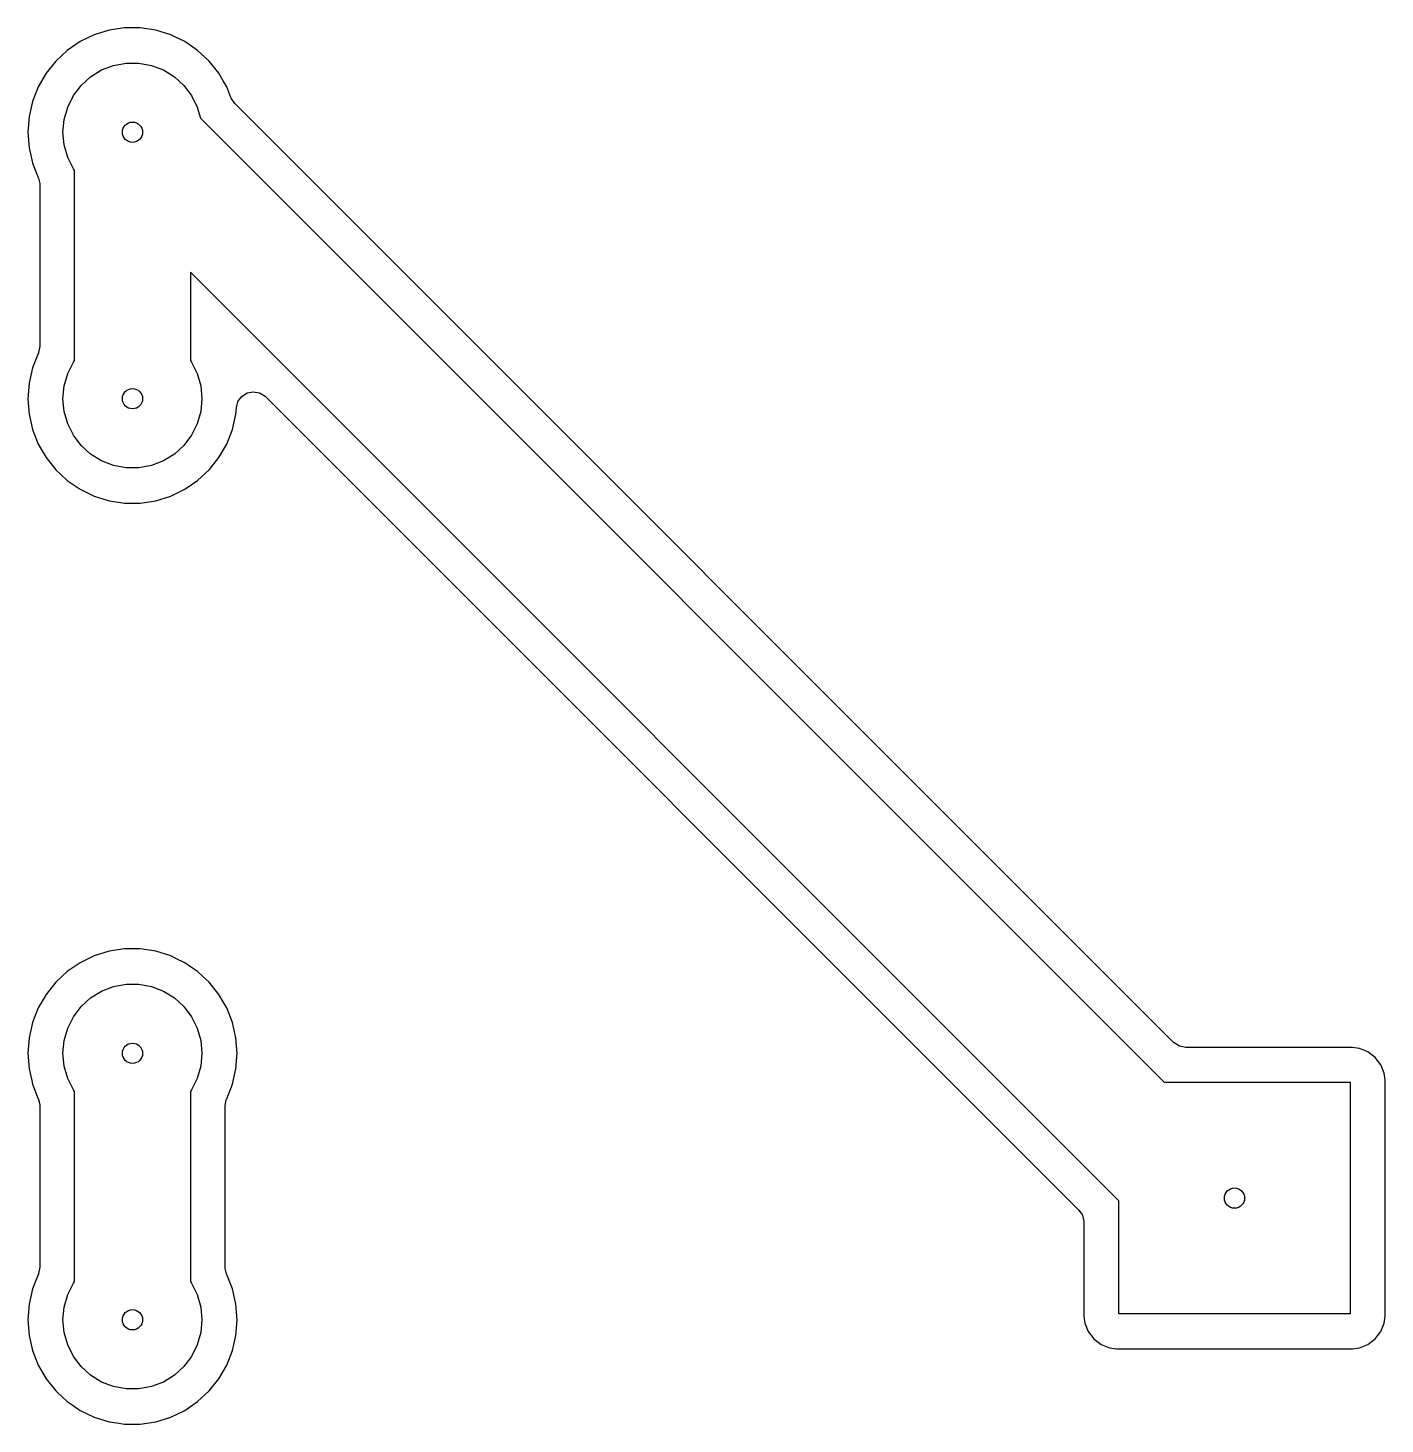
# Model space of a CAD drawing. Extents: x 0.79 to 9.84, y -6.5 to -0.79.
# Drawn here: x 6.266 to 7.189, y -5.665 to -4.717 of the extents above; entities that cross this region are included whole.
import ezdxf

# ---------------------------------------------------------------- set-up
doc = ezdxf.new("R2010")
doc.units = 0
doc.header["$MEASUREMENT"] = 0
doc.layers.add('BLACK', color=7, linetype='CONTINUOUS')

msp = doc.modelspace()

# ---------------------------------------------------------------- linework, layer by layer
at = {"layer": 'BLACK', "linetype": 'CONTINUOUS'}
for p, q in [((6.31143, -4.72123), (6.30186, -4.72584)), ((6.32158, -4.7181), (6.31143, -4.72123)), ((6.31143, -4.72123), (6.31143, -4.72123)), ((6.33209, -4.71652), (6.32158, -4.7181)), ((6.32158, -4.7181), (6.32158, -4.7181)), ((6.34271, -4.71652), (6.33209, -4.71652)), ((6.33209, -4.71652), (6.33209, -4.71652)), ((6.35322, -4.7181), (6.34271, -4.71652)), ((6.34271, -4.71652), (6.34271, -4.71652)), ((6.36337, -4.72123), (6.35322, -4.7181)), ((6.35322, -4.7181), (6.35322, -4.7181)), ((6.36621, -4.7226), (6.36337, -4.72123)), ((6.36337, -4.72123), (6.36337, -4.72123)), ((6.36337, -4.72123), (6.36337, -4.72123)), ((6.36337, -4.72123), (6.36337, -4.72123)), ((6.37294, -4.72584), (6.36621, -4.7226)), ((6.29308, -4.73183), (6.28529, -4.73905)), ((6.30186, -4.72584), (6.29308, -4.73183)), ((6.29308, -4.73183), (6.29308, -4.73183)), ((6.30186, -4.72584), (6.30186, -4.72584)), ((6.3784, -4.72956), (6.37294, -4.72584)), ((6.38172, -4.73183), (6.3784, -4.72956)), ((6.38395, -4.73389), (6.38172, -4.73183)), ((6.38951, -4.73905), (6.38395, -4.73389)), ((6.28529, -4.73905), (6.27867, -4.74736)), ((6.31634, -4.74511), (6.32447, -4.74196)), ((6.32447, -4.74196), (6.33304, -4.74036)), ((6.33304, -4.74036), (6.34176, -4.74036)), ((6.34176, -4.74036), (6.35033, -4.74196)), ((6.35033, -4.74196), (6.35846, -4.74511)), ((6.39613, -4.74736), (6.38951, -4.73905)), ((6.27867, -4.74736), (6.27336, -4.75656)), ((6.30249, -4.75557), (6.30893, -4.7497)), ((6.30893, -4.7497), (6.31634, -4.74511)), ((6.35846, -4.74511), (6.36587, -4.7497)), ((6.36587, -4.7497), (6.37232, -4.75557)), ((6.39904, -4.75239), (6.39613, -4.74736)), ((6.39613, -4.74736), (6.39613, -4.74736)), ((6.39613, -4.74736), (6.39613, -4.74736)), ((6.40145, -4.75656), (6.39904, -4.75239)), ((6.27336, -4.75656), (6.26947, -4.76645)), ((6.27336, -4.75656), (6.27336, -4.75656)), ((6.29335, -4.77034), (6.29723, -4.76253)), ((6.29723, -4.76253), (6.30249, -4.75557)), ((6.37232, -4.75557), (6.37757, -4.76253)), ((6.37757, -4.76253), (6.38146, -4.77034)), ((6.40428, -4.76378), (6.40145, -4.75656)), ((6.40145, -4.75656), (6.40145, -4.75656)), ((6.26947, -4.76645), (6.26711, -4.77681)), ((6.29096, -4.77872), (6.29335, -4.77034)), ((6.38146, -4.77034), (6.38362, -4.77794)), ((6.40447, -4.76423), (6.40428, -4.76378)), ((6.40691, -4.7678), (6.40447, -4.76423)), ((7.04509, -5.40598), (6.40691, -4.7678)), ((6.26711, -4.77681), (6.26632, -4.7874)), ((6.29016, -4.7874), (6.29096, -4.77872)), ((6.38362, -4.77794), (7.03875, -5.43307)), ((6.26632, -4.7874), (6.26711, -4.798)), ((6.29096, -4.79608), (6.29016, -4.7874)), ((6.26711, -4.798), (6.26946, -4.80829)), ((6.29335, -4.80447), (6.29096, -4.79608)), ((6.26946, -4.80829), (6.26947, -4.80835)), ((6.26947, -4.80835), (6.27336, -4.81824)), ((6.29723, -4.81227), (6.29335, -4.80447)), ((6.27336, -4.81824), (6.27336, -4.81824)), ((6.27336, -4.81824), (6.27352, -4.81865)), ((6.27352, -4.81865), (6.27342, -4.81869)), ((6.27342, -4.81869), (6.27435, -4.82214)), ((6.29803, -4.81333), (6.29723, -4.81227)), ((6.29803, -4.94258), (6.29803, -4.81333)), ((6.27435, -4.82214), (6.27439, -4.82308)), ((6.27439, -4.82308), (6.27439, -4.93283)), ((7.00787, -5.51355), (6.37677, -4.88245)), ((6.37677, -4.88245), (6.37677, -4.94258)), ((6.27439, -4.93283), (6.27359, -4.93708)), ((6.27348, -4.93734), (6.26947, -4.94755)), ((6.27359, -4.93708), (6.27348, -4.93734)), ((6.29723, -4.94363), (6.29803, -4.94258)), ((6.37677, -4.94258), (6.37757, -4.94363)), ((6.26947, -4.94755), (6.26711, -4.95791)), ((6.29096, -4.95982), (6.29335, -4.95144)), ((6.29335, -4.95144), (6.29723, -4.94363)), ((6.37757, -4.94363), (6.38146, -4.95144)), ((6.38146, -4.95144), (6.38384, -4.95982)), ((6.26711, -4.95791), (6.26632, -4.9685)), ((6.29016, -4.9685), (6.29096, -4.95982)), ((6.38384, -4.95982), (6.38465, -4.9685)), ((6.26632, -4.9685), (6.26711, -4.9791)), ((6.29096, -4.97718), (6.29016, -4.9685)), ((6.38465, -4.9685), (6.38384, -4.97718)), ((6.40803, -4.97464), (6.40914, -4.97046)), ((6.40914, -4.97046), (6.41168, -4.96697)), ((6.41168, -4.96697), (6.41532, -4.96462)), ((6.41532, -4.96462), (6.41956, -4.96375)), ((6.41956, -4.96375), (6.42382, -4.96447)), ((6.42382, -4.96447), (6.42754, -4.96669)), ((6.42754, -4.96669), (6.42809, -4.9672)), ((6.42809, -4.9672), (6.98078, -5.5199)), ((6.26711, -4.9791), (6.26947, -4.98946)), ((6.29335, -4.98557), (6.29096, -4.97718)), ((6.38384, -4.97718), (6.38146, -4.98557)), ((6.40533, -4.98946), (6.40769, -4.9791)), ((6.40769, -4.9791), (6.40803, -4.97464)), ((6.26947, -4.98946), (6.27336, -4.99935)), ((6.29723, -4.99337), (6.29335, -4.98557)), ((6.38146, -4.98557), (6.37757, -4.99337)), ((6.40145, -4.99935), (6.40533, -4.98946)), ((6.27336, -4.99935), (6.27336, -4.99935)), ((6.27336, -4.99935), (6.27867, -5.00855)), ((6.30249, -5.00033), (6.29723, -4.99337)), ((6.30893, -5.00621), (6.30249, -5.00033)), ((6.37232, -5.00033), (6.36587, -5.00621)), ((6.37757, -4.99337), (6.37232, -5.00033)), ((6.39613, -5.00855), (6.40145, -4.99935)), ((6.27867, -5.00855), (6.28529, -5.01685)), ((6.31634, -5.0108), (6.30893, -5.00621)), ((6.36587, -5.00621), (6.35846, -5.0108)), ((6.38978, -5.01652), (6.39613, -5.00855)), ((6.39613, -5.00855), (6.39613, -5.00855)), ((6.39613, -5.00855), (6.39613, -5.00855)), ((6.28529, -5.01685), (6.28875, -5.02006)), ((6.32447, -5.01394), (6.31634, -5.0108)), ((6.33304, -5.01555), (6.32447, -5.01394)), ((6.34176, -5.01555), (6.33304, -5.01555)), ((6.35033, -5.01394), (6.34176, -5.01555)), ((6.35846, -5.0108), (6.35033, -5.01394)), ((6.38172, -5.02408), (6.38951, -5.01685)), ((6.38951, -5.01685), (6.38978, -5.01652)), ((6.28875, -5.02006), (6.29308, -5.02408)), ((6.29308, -5.02408), (6.29698, -5.02674)), ((6.29698, -5.02674), (6.30186, -5.03006)), ((6.37294, -5.03006), (6.38172, -5.02408)), ((6.30186, -5.03006), (6.30186, -5.03006)), ((6.30186, -5.03006), (6.30186, -5.03006)), ((6.30186, -5.03006), (6.31143, -5.03467)), ((6.31143, -5.03467), (6.31143, -5.03467)), ((6.31143, -5.03467), (6.31143, -5.03467)), ((6.31143, -5.03467), (6.32027, -5.0374)), ((6.32027, -5.0374), (6.32158, -5.03781)), ((6.32158, -5.03781), (6.32158, -5.03781)), ((6.32158, -5.03781), (6.32158, -5.03781)), ((6.32158, -5.03781), (6.32493, -5.03831)), ((6.32493, -5.03831), (6.33209, -5.03939)), ((6.34271, -5.03939), (6.35322, -5.03781)), ((6.35322, -5.03781), (6.36337, -5.03467)), ((6.36337, -5.03467), (6.37294, -5.03006)), ((6.33209, -5.03939), (6.33209, -5.03939)), ((6.33209, -5.03939), (6.33209, -5.03939)), ((6.33209, -5.03939), (6.34271, -5.03939)), ((6.34271, -5.03939), (6.34271, -5.03939)), ((6.31143, -5.34722), (6.30186, -5.35182)), ((6.32158, -5.34408), (6.31143, -5.34722)), ((6.31143, -5.34722), (6.31143, -5.34722)), ((6.33209, -5.3425), (6.32158, -5.34408)), ((6.32158, -5.34408), (6.32158, -5.34408)), ((6.34271, -5.3425), (6.33209, -5.3425)), ((6.33209, -5.3425), (6.33209, -5.3425)), ((6.35322, -5.34408), (6.34271, -5.3425)), ((6.34271, -5.3425), (6.34271, -5.3425)), ((6.36337, -5.34722), (6.35322, -5.34408)), ((6.35322, -5.34408), (6.35322, -5.34408)), ((6.36337, -5.34722), (6.36337, -5.34722)), ((6.36337, -5.34722), (6.36337, -5.34722)), ((6.36697, -5.34895), (6.36337, -5.34722)), ((6.36337, -5.34722), (6.36337, -5.34722)), ((6.37294, -5.35182), (6.36697, -5.34895)), ((6.29308, -5.35781), (6.28529, -5.36504)), ((6.30186, -5.35182), (6.29308, -5.35781)), ((6.29308, -5.35781), (6.29308, -5.35781)), ((6.30186, -5.35182), (6.30186, -5.35182)), ((6.37832, -5.35549), (6.37294, -5.35182)), ((6.38172, -5.35781), (6.37832, -5.35549)), ((6.3851, -5.36095), (6.38172, -5.35781)), ((6.38951, -5.36504), (6.3851, -5.36095)), ((6.28529, -5.36504), (6.27867, -5.37334)), ((6.31634, -5.37109), (6.32447, -5.36795)), ((6.32447, -5.36795), (6.33304, -5.36634)), ((6.33304, -5.36634), (6.34176, -5.36634)), ((6.34176, -5.36634), (6.35033, -5.36795)), ((6.35033, -5.36795), (6.35846, -5.37109)), ((6.39613, -5.37334), (6.38951, -5.36504)), ((6.27867, -5.37334), (6.27336, -5.38254)), ((6.30249, -5.38156), (6.30893, -5.37568)), ((6.30893, -5.37568), (6.31634, -5.37109)), ((6.35846, -5.37109), (6.36587, -5.37568)), ((6.36587, -5.37568), (6.37232, -5.38156)), ((6.3991, -5.37849), (6.39613, -5.37334)), ((6.39613, -5.37334), (6.39613, -5.37334)), ((6.39613, -5.37334), (6.39613, -5.37334)), ((6.40145, -5.38254), (6.3991, -5.37849)), ((6.27336, -5.38254), (6.26947, -5.39243)), ((6.27336, -5.38254), (6.27336, -5.38254)), ((6.29335, -5.39632), (6.29723, -5.38851)), ((6.29723, -5.38851), (6.30249, -5.38156)), ((6.37232, -5.38156), (6.37757, -5.38851)), ((6.37757, -5.38851), (6.38146, -5.39632)), ((6.40532, -5.39241), (6.40145, -5.38254)), ((6.40145, -5.38254), (6.40145, -5.38254)), ((6.26947, -5.39243), (6.26711, -5.40279)), ((6.29096, -5.4047), (6.29335, -5.39632)), ((6.38146, -5.39632), (6.38384, -5.4047)), ((6.40533, -5.39243), (6.40532, -5.39241)), ((6.40604, -5.39557), (6.40533, -5.39243)), ((6.40769, -5.40279), (6.40604, -5.39557)), ((6.26711, -5.40279), (6.26632, -5.41339)), ((6.29016, -5.41339), (6.29096, -5.4047)), ((6.38384, -5.4047), (6.38465, -5.41339)), ((6.40849, -5.41339), (6.40769, -5.40279)), ((7.04549, -5.40636), (7.04509, -5.40598)), ((7.04916, -5.40863), (7.04549, -5.40636)), ((6.26632, -5.41339), (6.26711, -5.42398)), ((6.29096, -5.42207), (6.29016, -5.41339)), ((6.38465, -5.41339), (6.38384, -5.42207)), ((6.40769, -5.42398), (6.40849, -5.41339)), ((7.05342, -5.40943), (7.04916, -5.40863)), ((7.1669, -5.40943), (7.05342, -5.40943)), ((7.17153, -5.41004), (7.1669, -5.40943)), ((7.1669, -5.40943), (7.1669, -5.40943)), ((7.17728, -5.41242), (7.17153, -5.41004)), ((7.17153, -5.41004), (7.17153, -5.41004)), ((7.18222, -5.41621), (7.17728, -5.41242)), ((7.17728, -5.41242), (7.17728, -5.41242)), ((7.18454, -5.41924), (7.18222, -5.41621)), ((7.18222, -5.41621), (7.18222, -5.41621)), ((6.26711, -5.42398), (6.2689, -5.43183)), ((6.29335, -5.43045), (6.29096, -5.42207)), ((6.38384, -5.42207), (6.38146, -5.43045)), ((6.40533, -5.43434), (6.40769, -5.42398)), ((7.18601, -5.42115), (7.18454, -5.41924)), ((7.18839, -5.4269), (7.18601, -5.42115)), ((7.189, -5.43152), (7.18839, -5.4269)), ((6.2689, -5.43183), (6.26947, -5.43434)), ((6.26947, -5.43434), (6.27336, -5.44423)), ((6.29723, -5.43826), (6.29335, -5.43045)), ((6.38146, -5.43045), (6.37757, -5.43826)), ((6.40145, -5.44423), (6.40533, -5.43434)), ((7.03875, -5.43307), (7.16535, -5.43307)), ((7.16535, -5.43307), (7.16535, -5.59055)), ((7.189, -5.5921), (7.189, -5.43152)), ((6.27336, -5.44423), (6.27336, -5.44423)), ((6.27336, -5.44423), (6.27352, -5.44464)), ((6.27352, -5.44464), (6.27342, -5.44468)), ((6.27342, -5.44468), (6.27435, -5.44813)), ((6.29803, -5.43931), (6.29723, -5.43826)), ((6.29803, -5.56856), (6.29803, -5.43931)), ((6.37757, -5.43826), (6.37677, -5.43931)), ((6.37677, -5.43931), (6.37677, -5.56856)), ((6.40041, -5.44906), (6.40121, -5.44481)), ((6.40121, -5.44481), (6.40132, -5.44455)), ((6.40132, -5.44455), (6.40145, -5.44423)), ((6.40145, -5.44423), (6.40145, -5.44423)), ((6.27435, -5.44813), (6.27439, -5.44906)), ((6.27439, -5.44906), (6.27439, -5.55881)), ((6.40041, -5.55881), (6.40041, -5.44906)), ((6.98078, -5.5199), (6.98323, -5.52347)), ((7.00787, -5.59055), (7.00787, -5.51355)), ((6.98323, -5.52347), (6.98422, -5.52768)), ((6.98422, -5.52768), (6.98423, -5.52822)), ((6.98423, -5.52822), (6.98423, -5.5921)), ((6.27439, -5.55881), (6.27359, -5.56307)), ((6.40045, -5.55974), (6.40041, -5.55881)), ((6.40138, -5.5632), (6.40045, -5.55974)), ((6.27348, -5.56333), (6.26947, -5.57354)), ((6.27359, -5.56307), (6.27348, -5.56333)), ((6.29335, -5.57742), (6.29723, -5.56962)), ((6.29723, -5.56962), (6.29803, -5.56856)), ((6.37677, -5.56856), (6.37757, -5.56962)), ((6.37757, -5.56962), (6.38146, -5.57742)), ((6.40129, -5.56324), (6.40138, -5.5632)), ((6.40397, -5.57008), (6.40129, -5.56324)), ((6.26947, -5.57354), (6.26711, -5.58389)), ((6.29096, -5.58581), (6.29335, -5.57742)), ((6.38146, -5.57742), (6.38384, -5.58581)), ((6.40533, -5.57354), (6.40397, -5.57008)), ((6.40769, -5.58389), (6.40533, -5.57354)), ((6.26711, -5.58389), (6.26632, -5.59449)), ((6.29016, -5.59449), (6.29096, -5.58581)), ((6.38384, -5.58581), (6.38465, -5.59449)), ((6.40849, -5.59449), (6.40769, -5.58389)), ((6.26632, -5.59449), (6.26711, -5.60508)), ((6.29096, -5.60317), (6.29016, -5.59449)), ((6.38465, -5.59449), (6.38384, -5.60317)), ((6.40769, -5.60508), (6.40849, -5.59449)), ((6.98423, -5.5921), (6.98484, -5.59672)), ((6.98484, -5.59672), (6.98583, -5.59911)), ((7.16535, -5.59055), (7.00787, -5.59055)), ((7.18601, -5.60247), (7.18839, -5.59672)), ((7.18839, -5.59672), (7.189, -5.5921)), ((6.26711, -5.60508), (6.26947, -5.61544)), ((6.29335, -5.61155), (6.29096, -5.60317)), ((6.38384, -5.60317), (6.38146, -5.61155)), ((6.40533, -5.61544), (6.40769, -5.60508)), ((6.98583, -5.59911), (6.98722, -5.60247)), ((6.98722, -5.60247), (6.98722, -5.60247)), ((6.98722, -5.60247), (6.98722, -5.60247)), ((6.98722, -5.60247), (6.99101, -5.60741)), ((6.99101, -5.60741), (6.99101, -5.60741)), ((6.99101, -5.60741), (6.99595, -5.6112)), ((7.17728, -5.6112), (7.18222, -5.60741)), ((7.18222, -5.60741), (7.18601, -5.60247)), ((6.26947, -5.61544), (6.27336, -5.62533)), ((6.29723, -5.61936), (6.29335, -5.61155)), ((6.38146, -5.61155), (6.37757, -5.61936)), ((6.40145, -5.62533), (6.40533, -5.61544)), ((6.99595, -5.6112), (6.99595, -5.6112)), ((6.99595, -5.6112), (6.99595, -5.6112)), ((6.99595, -5.6112), (7.0017, -5.61358)), ((7.0017, -5.61358), (7.0017, -5.61358)), ((7.0017, -5.61358), (7.00632, -5.61419)), ((7.00632, -5.61419), (7.1669, -5.61419)), ((7.1669, -5.61419), (7.17153, -5.61358)), ((7.17153, -5.61358), (7.17728, -5.6112)), ((6.27336, -5.62533), (6.27336, -5.62533)), ((6.27336, -5.62533), (6.27867, -5.63453)), ((6.30249, -5.62632), (6.29723, -5.61936)), ((6.30893, -5.63219), (6.30249, -5.62632)), ((6.37232, -5.62632), (6.36587, -5.63219)), ((6.37757, -5.61936), (6.37232, -5.62632)), ((6.39613, -5.63453), (6.40145, -5.62533)), ((6.27867, -5.63453), (6.28529, -5.64284)), ((6.31634, -5.63678), (6.30893, -5.63219)), ((6.36587, -5.63219), (6.35846, -5.63678)), ((6.38951, -5.64284), (6.39613, -5.63453)), ((6.28529, -5.64284), (6.28625, -5.64373)), ((6.28625, -5.64373), (6.29308, -5.65006)), ((6.32447, -5.63993), (6.31634, -5.63678)), ((6.33304, -5.64153), (6.32447, -5.63993)), ((6.34176, -5.64153), (6.33304, -5.64153)), ((6.35033, -5.63993), (6.34176, -5.64153)), ((6.35846, -5.63678), (6.35033, -5.63993)), ((6.38172, -5.65006), (6.38951, -5.64284)), ((6.29308, -5.65006), (6.29651, -5.6524)), ((6.29651, -5.6524), (6.30186, -5.65605)), ((6.37294, -5.65605), (6.38172, -5.65006)), ((6.30186, -5.65605), (6.30186, -5.65605)), ((6.30186, -5.65605), (6.30186, -5.65605)), ((6.30186, -5.65605), (6.31143, -5.66066)), ((6.31143, -5.66066), (6.31143, -5.66066)), ((6.31143, -5.66066), (6.31143, -5.66066)), ((6.31143, -5.66066), (6.32158, -5.66379)), ((6.32158, -5.66379), (6.32158, -5.66379)), ((6.32158, -5.66379), (6.32158, -5.66379)), ((6.32158, -5.66379), (6.32158, -5.66379)), ((6.32158, -5.66379), (6.32684, -5.66458)), ((6.32684, -5.66458), (6.33209, -5.66537)), ((6.34271, -5.66537), (6.35322, -5.66379)), ((6.35322, -5.66379), (6.36337, -5.66066)), ((6.36337, -5.66066), (6.37294, -5.65605)), ((6.33209, -5.66537), (6.33209, -5.66537)), ((6.33209, -5.66537), (6.33209, -5.66537)), ((6.33209, -5.66537), (6.34271, -5.66537)), ((6.34271, -5.66537), (6.34271, -5.66537))]:
    msp.add_line(p, q, dxfattribs=at)
at = {"layer": 'BLACK'}
for centre in [(6.3374, -4.7874), (6.3374, -4.9685), (6.3374, -5.41339), (7.08661, -5.51181), (6.3374, -5.59449)]:
    msp.add_circle(centre, 0.00689, dxfattribs=at)

doc.saveas('drawing.dxf')
